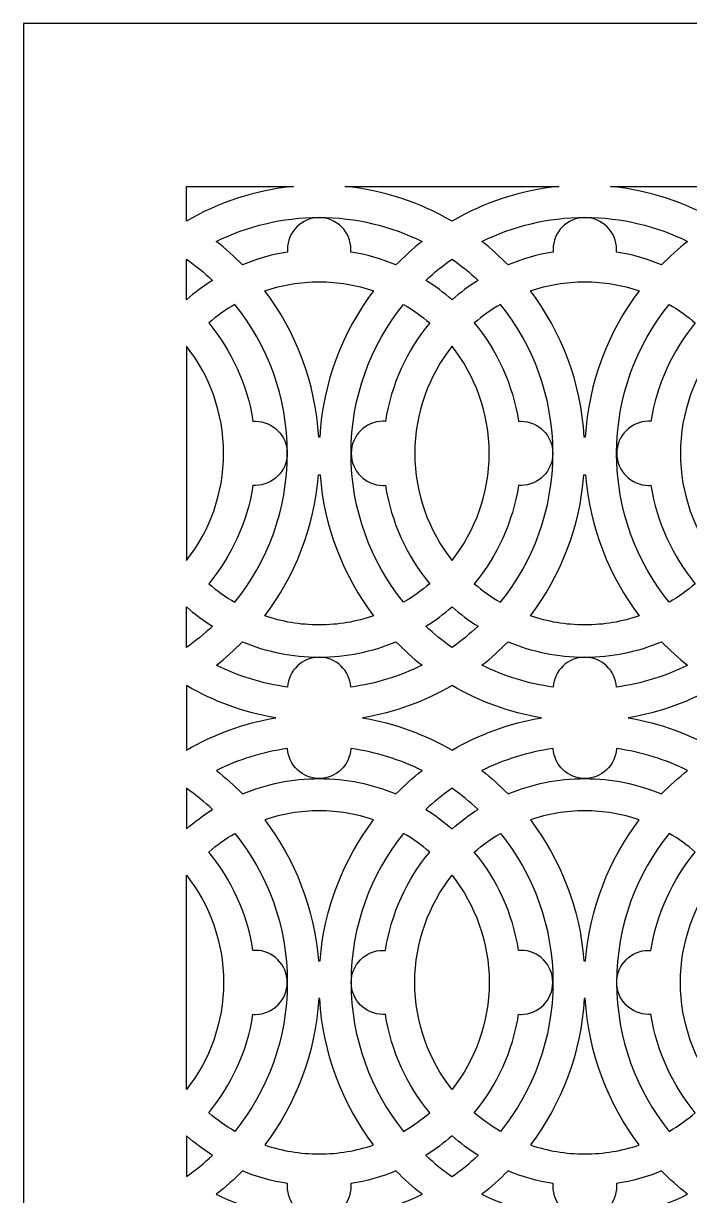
# Model space of a CAD drawing. Header units: millimetres. Extents: x -502 to 498, y -458 to 444.
# Drawn here: x -502.2 to -257, y 12.4 to 443.7 of the extents above; entities that cross this region are included whole.
import ezdxf

# ---------------------------------------------------------------- set-up
doc = ezdxf.new("R2010")
doc.units = ezdxf.units.MM
doc.layers.add('Plan 1', color=7, linetype='Continuous')

msp = doc.modelspace()

# ---------------------------------------------------------------- linework, layer by layer
at = {"layer": 'Plan 1', "color": 17}
for points, knots in [([(-502.22, 443.75), (-502.22, 443.75), (497.78, 443.75), (497.78, 443.75), (497.78, 443.75), (497.78, 443.75), (497.78, -458.47), (497.78, -458.47), (497.78, -458.47), (497.78, -458.47), (-502.22, -458.47), (-502.22, -458.47), (-502.22, -458.47), (-502.22, -458.47), (-502.22, 443.75), (-502.22, 443.75)], [0, 0, 0, 0, 0.2, 0.2, 0.2, 0.2, 0.4, 0.4, 0.4, 0.4, 0.6, 0.6, 0.6, 0.6, 1, 1, 1, 1]), ([(-442.22, 371), (-442.22, 371), (-442.22, 371), (-442.22, 371), (-442.22, 371), (-430.41, 377.89), (-417.03, 382.37), (-402.76, 383.75), (-402.76, 383.75), (-402.76, 383.75), (-442.22, 383.75), (-442.22, 383.75), (-442.22, 383.75), (-442.22, 383.75), (-442.22, 371), (-442.22, 371)], [0, 0, 0, 0, 0.2, 0.2, 0.2, 0.2, 0.4, 0.4, 0.4, 0.4, 0.6, 0.6, 0.6, 0.6, 1, 1, 1, 1]), ([(-383.9, 383.75), (-369.63, 382.37), (-356.26, 377.89), (-344.44, 371), (-344.44, 371), (-332.63, 377.89), (-319.25, 382.37), (-304.98, 383.75), (-304.98, 383.75), (-304.98, 383.75), (-383.9, 383.75), (-383.9, 383.75)], [0, 0, 0, 0, 0.25, 0.25, 0.25, 0.25, 0.5, 0.5, 0.5, 0.5, 1, 1, 1, 1]), ([(-286.13, 383.75), (-271.86, 382.37), (-258.48, 377.89), (-246.67, 371), (-246.67, 371), (-234.85, 377.89), (-221.48, 382.37), (-207.21, 383.75), (-207.21, 383.75), (-207.21, 383.75), (-286.13, 383.75), (-286.13, 383.75)], [0, 0, 0, 0, 0.25, 0.25, 0.25, 0.25, 0.5, 0.5, 0.5, 0.5, 1, 1, 1, 1]), ([(-365.08, 354.9), (-362.06, 357.98), (-358.85, 360.86), (-355.46, 363.51), (-355.46, 363.51), (-366.89, 369.18), (-379.74, 372.36), (-393.33, 372.36), (-393.33, 372.36), (-406.92, 372.36), (-419.78, 369.18), (-431.21, 363.51), (-431.21, 363.51), (-427.82, 360.86), (-424.6, 357.98), (-421.59, 354.91), (-421.59, 354.91), (-416.33, 357.09), (-410.77, 358.69), (-404.98, 359.61), (-404.98, 359.61), (-405.01, 359.91), (-405.02, 360.21), (-405.02, 360.52), (-405.02, 360.52), (-405.02, 367.03), (-399.78, 372.32), (-393.33, 372.32), (-393.33, 372.32), (-386.88, 372.32), (-381.65, 367.03), (-381.65, 360.52), (-381.65, 360.52), (-381.65, 360.21), (-381.66, 359.91), (-381.68, 359.61), (-381.68, 359.61), (-375.9, 358.69), (-370.34, 357.09), (-365.08, 354.9)], [0, 0, 0, 0, 0.090909, 0.090909, 0.090909, 0.090909, 0.181818, 0.181818, 0.181818, 0.181818, 0.272727, 0.272727, 0.272727, 0.272727, 0.363636, 0.363636, 0.363636, 0.363636, 0.454545, 0.454545, 0.454545, 0.454545, 0.545455, 0.545455, 0.545455, 0.545455, 0.636364, 0.636364, 0.636364, 0.636364, 0.727273, 0.727273, 0.727273, 0.727273, 0.818182, 0.818182, 0.818182, 0.818182, 1, 1, 1, 1]), ([(-267.3, 354.9), (-264.28, 357.98), (-261.07, 360.86), (-257.68, 363.51), (-257.68, 363.51), (-269.11, 369.18), (-281.96, 372.36), (-295.55, 372.36), (-295.55, 372.36), (-309.15, 372.36), (-322, 369.18), (-333.43, 363.51), (-333.43, 363.51), (-330.04, 360.86), (-326.83, 357.98), (-323.81, 354.91), (-323.81, 354.91), (-318.55, 357.09), (-312.99, 358.69), (-307.2, 359.61), (-307.2, 359.61), (-307.23, 359.91), (-307.24, 360.21), (-307.24, 360.52), (-307.24, 360.52), (-307.24, 367.03), (-302.01, 372.32), (-295.55, 372.32), (-295.55, 372.32), (-289.1, 372.32), (-283.87, 367.03), (-283.87, 360.52), (-283.87, 360.52), (-283.87, 360.21), (-283.88, 359.91), (-283.9, 359.61), (-283.9, 359.61), (-278.12, 358.69), (-272.56, 357.09), (-267.3, 354.9)], [0, 0, 0, 0, 0.090909, 0.090909, 0.090909, 0.090909, 0.181818, 0.181818, 0.181818, 0.181818, 0.272727, 0.272727, 0.272727, 0.272727, 0.363636, 0.363636, 0.363636, 0.363636, 0.454545, 0.454545, 0.454545, 0.454545, 0.545455, 0.545455, 0.545455, 0.545455, 0.636364, 0.636364, 0.636364, 0.636364, 0.727273, 0.727273, 0.727273, 0.727273, 0.818182, 0.818182, 0.818182, 0.818182, 1, 1, 1, 1]), ([(-442.22, 356.99), (-442.22, 356.99), (-442.22, 356.98), (-442.22, 356.98), (-442.22, 356.98), (-442.22, 356.98), (-442.22, 342), (-442.22, 342), (-442.22, 342), (-439.22, 344.65), (-436.01, 347.06), (-432.61, 349.2), (-432.61, 349.2), (-435.62, 352.02), (-438.83, 354.62), (-442.22, 356.99)], [0, 0, 0, 0, 0.2, 0.2, 0.2, 0.2, 0.4, 0.4, 0.4, 0.4, 0.6, 0.6, 0.6, 0.6, 1, 1, 1, 1]), ([(-344.44, 356.99), (-347.83, 354.62), (-351.04, 352.02), (-354.06, 349.2), (-354.06, 349.2), (-350.66, 347.06), (-347.45, 344.65), (-344.44, 342), (-344.44, 342), (-341.44, 344.65), (-338.23, 347.06), (-334.83, 349.2), (-334.83, 349.2), (-337.84, 352.02), (-341.06, 354.62), (-344.44, 356.99)], [0, 0, 0, 0, 0.2, 0.2, 0.2, 0.2, 0.4, 0.4, 0.4, 0.4, 0.6, 0.6, 0.6, 0.6, 1, 1, 1, 1]), ([(-393.16, 291.51), (-391.96, 311.7), (-384.74, 330.26), (-373.29, 345.38), (-373.29, 345.38), (-379.58, 347.52), (-386.32, 348.68), (-393.33, 348.68), (-393.33, 348.68), (-400.34, 348.68), (-407.08, 347.52), (-413.37, 345.38), (-413.37, 345.38), (-401.92, 330.26), (-394.71, 311.7), (-393.51, 291.51), (-393.51, 291.51), (-393.51, 291.51), (-393.16, 291.51), (-393.16, 291.51)], [0, 0, 0, 0, 0.166667, 0.166667, 0.166667, 0.166667, 0.333333, 0.333333, 0.333333, 0.333333, 0.5, 0.5, 0.5, 0.5, 0.666667, 0.666667, 0.666667, 0.666667, 1, 1, 1, 1]), ([(-295.38, 291.51), (-294.18, 311.7), (-286.96, 330.26), (-275.51, 345.38), (-275.51, 345.38), (-281.81, 347.52), (-288.55, 348.68), (-295.55, 348.68), (-295.55, 348.68), (-302.56, 348.68), (-309.3, 347.52), (-315.6, 345.38), (-315.6, 345.38), (-304.15, 330.26), (-296.93, 311.7), (-295.73, 291.51), (-295.73, 291.51), (-295.73, 291.51), (-295.38, 291.51), (-295.38, 291.51)], [0, 0, 0, 0, 0.166667, 0.166667, 0.166667, 0.166667, 0.333333, 0.333333, 0.333333, 0.333333, 0.5, 0.5, 0.5, 0.5, 0.666667, 0.666667, 0.666667, 0.666667, 1, 1, 1, 1]), ([(-424.4, 230.72), (-427.82, 232.7), (-431.04, 235), (-434.01, 237.57), (-434.01, 237.57), (-425.62, 247.72), (-419.84, 260.14), (-417.71, 273.79), (-417.71, 273.79), (-417.41, 273.76), (-417.11, 273.75), (-416.8, 273.75), (-416.8, 273.75), (-410.35, 273.75), (-405.11, 279.03), (-405.11, 285.54), (-405.11, 285.54), (-405.11, 292.05), (-410.35, 297.33), (-416.8, 297.33), (-416.8, 297.33), (-417.11, 297.33), (-417.41, 297.32), (-417.71, 297.3), (-417.71, 297.3), (-419.84, 310.94), (-425.62, 323.37), (-434.01, 333.52), (-434.01, 333.52), (-431.04, 336.09), (-427.82, 338.39), (-424.4, 340.36), (-424.4, 340.36), (-412.31, 325.42), (-405.07, 306.33), (-405.07, 285.54), (-405.07, 285.54), (-405.07, 264.75), (-412.32, 245.67), (-424.4, 230.72)], [0, 0, 0, 0, 0.090909, 0.090909, 0.090909, 0.090909, 0.181818, 0.181818, 0.181818, 0.181818, 0.272727, 0.272727, 0.272727, 0.272727, 0.363636, 0.363636, 0.363636, 0.363636, 0.454545, 0.454545, 0.454545, 0.454545, 0.545455, 0.545455, 0.545455, 0.545455, 0.636364, 0.636364, 0.636364, 0.636364, 0.727273, 0.727273, 0.727273, 0.727273, 0.818182, 0.818182, 0.818182, 0.818182, 1, 1, 1, 1]), ([(-362.27, 340.36), (-374.35, 325.42), (-381.6, 306.33), (-381.6, 285.54), (-381.6, 285.54), (-381.6, 264.75), (-374.35, 245.67), (-362.27, 230.72), (-362.27, 230.72), (-358.85, 232.7), (-355.63, 235), (-352.65, 237.57), (-352.65, 237.57), (-361.04, 247.72), (-366.82, 260.14), (-368.95, 273.79), (-368.95, 273.79), (-369.25, 273.76), (-369.56, 273.75), (-369.87, 273.75), (-369.87, 273.75), (-376.32, 273.75), (-381.55, 279.03), (-381.55, 285.54), (-381.55, 285.54), (-381.55, 292.05), (-376.32, 297.33), (-369.87, 297.33), (-369.87, 297.33), (-369.56, 297.33), (-369.25, 297.32), (-368.95, 297.3), (-368.95, 297.3), (-366.82, 310.94), (-361.04, 323.37), (-352.65, 333.52), (-352.65, 333.52), (-355.63, 336.09), (-358.85, 338.39), (-362.27, 340.36)], [0, 0, 0, 0, 0.090909, 0.090909, 0.090909, 0.090909, 0.181818, 0.181818, 0.181818, 0.181818, 0.272727, 0.272727, 0.272727, 0.272727, 0.363636, 0.363636, 0.363636, 0.363636, 0.454545, 0.454545, 0.454545, 0.454545, 0.545455, 0.545455, 0.545455, 0.545455, 0.636364, 0.636364, 0.636364, 0.636364, 0.727273, 0.727273, 0.727273, 0.727273, 0.818182, 0.818182, 0.818182, 0.818182, 1, 1, 1, 1]), ([(-326.62, 230.72), (-330.04, 232.7), (-333.26, 235), (-336.23, 237.57), (-336.23, 237.57), (-327.85, 247.72), (-322.06, 260.14), (-319.93, 273.79), (-319.93, 273.79), (-319.63, 273.76), (-319.33, 273.75), (-319.02, 273.75), (-319.02, 273.75), (-312.57, 273.75), (-307.34, 279.03), (-307.34, 285.54), (-307.34, 285.54), (-307.34, 292.05), (-312.57, 297.33), (-319.02, 297.33), (-319.02, 297.33), (-319.33, 297.33), (-319.63, 297.32), (-319.93, 297.3), (-319.93, 297.3), (-322.06, 310.94), (-327.85, 323.37), (-336.23, 333.52), (-336.23, 333.52), (-333.26, 336.09), (-330.04, 338.39), (-326.62, 340.36), (-326.62, 340.36), (-314.54, 325.42), (-307.29, 306.33), (-307.29, 285.54), (-307.29, 285.54), (-307.29, 264.75), (-314.54, 245.67), (-326.62, 230.72)], [0, 0, 0, 0, 0.090909, 0.090909, 0.090909, 0.090909, 0.181818, 0.181818, 0.181818, 0.181818, 0.272727, 0.272727, 0.272727, 0.272727, 0.363636, 0.363636, 0.363636, 0.363636, 0.454545, 0.454545, 0.454545, 0.454545, 0.545455, 0.545455, 0.545455, 0.545455, 0.636364, 0.636364, 0.636364, 0.636364, 0.727273, 0.727273, 0.727273, 0.727273, 0.818182, 0.818182, 0.818182, 0.818182, 1, 1, 1, 1]), ([(-264.49, 340.36), (-276.57, 325.42), (-283.82, 306.33), (-283.82, 285.54), (-283.82, 285.54), (-283.82, 264.75), (-276.57, 245.67), (-264.49, 230.72), (-264.49, 230.72), (-261.07, 232.7), (-257.85, 235), (-254.88, 237.57), (-254.88, 237.57), (-263.26, 247.72), (-269.05, 260.14), (-271.18, 273.79), (-271.18, 273.79), (-271.48, 273.76), (-271.78, 273.75), (-272.09, 273.75), (-272.09, 273.75), (-278.54, 273.75), (-283.77, 279.03), (-283.77, 285.54), (-283.77, 285.54), (-283.77, 292.05), (-278.54, 297.33), (-272.09, 297.33), (-272.09, 297.33), (-271.78, 297.33), (-271.48, 297.32), (-271.18, 297.3), (-271.18, 297.3), (-269.05, 310.94), (-263.27, 323.37), (-254.88, 333.52), (-254.88, 333.52), (-257.85, 336.09), (-261.07, 338.39), (-264.49, 340.36)], [0, 0, 0, 0, 0.090909, 0.090909, 0.090909, 0.090909, 0.181818, 0.181818, 0.181818, 0.181818, 0.272727, 0.272727, 0.272727, 0.272727, 0.363636, 0.363636, 0.363636, 0.363636, 0.454545, 0.454545, 0.454545, 0.454545, 0.545455, 0.545455, 0.545455, 0.545455, 0.636364, 0.636364, 0.636364, 0.636364, 0.727273, 0.727273, 0.727273, 0.727273, 0.818182, 0.818182, 0.818182, 0.818182, 1, 1, 1, 1]), ([(-442.22, 324.95), (-433.66, 314.15), (-428.53, 300.45), (-428.53, 285.54), (-428.53, 285.54), (-428.53, 270.64), (-433.66, 256.94), (-442.22, 246.14), (-442.22, 246.14), (-442.22, 246.14), (-442.22, 324.95), (-442.22, 324.95)], [0, 0, 0, 0, 0.25, 0.25, 0.25, 0.25, 0.5, 0.5, 0.5, 0.5, 1, 1, 1, 1]), ([(-344.44, 246.14), (-353.01, 256.94), (-358.13, 270.64), (-358.13, 285.54), (-358.13, 285.54), (-358.13, 300.45), (-353.01, 314.15), (-344.44, 324.95), (-344.44, 324.95), (-335.88, 314.15), (-330.75, 300.45), (-330.75, 285.54), (-330.75, 285.54), (-330.75, 270.64), (-335.88, 256.94), (-344.44, 246.14)], [0, 0, 0, 0, 0.2, 0.2, 0.2, 0.2, 0.4, 0.4, 0.4, 0.4, 0.6, 0.6, 0.6, 0.6, 1, 1, 1, 1]), ([(-246.67, 246.14), (-255.23, 256.94), (-260.35, 270.64), (-260.35, 285.54), (-260.35, 285.54), (-260.35, 300.45), (-255.23, 314.15), (-246.67, 324.95), (-246.67, 324.95), (-238.1, 314.15), (-232.98, 300.45), (-232.98, 285.54), (-232.98, 285.54), (-232.98, 270.64), (-238.1, 256.94), (-246.67, 246.14)], [0, 0, 0, 0, 0.2, 0.2, 0.2, 0.2, 0.4, 0.4, 0.4, 0.4, 0.6, 0.6, 0.6, 0.6, 1, 1, 1, 1]), ([(-373.29, 225.71), (-384.37, 240.33), (-391.48, 258.17), (-393.02, 277.59), (-393.02, 277.59), (-393.02, 277.59), (-393.65, 277.59), (-393.65, 277.59), (-393.65, 277.59), (-395.18, 258.17), (-402.3, 240.33), (-413.37, 225.71), (-413.37, 225.71), (-407.08, 223.56), (-400.34, 222.4), (-393.33, 222.4), (-393.33, 222.4), (-386.32, 222.4), (-379.58, 223.56), (-373.29, 225.71)], [0, 0, 0, 0, 0.166667, 0.166667, 0.166667, 0.166667, 0.333333, 0.333333, 0.333333, 0.333333, 0.5, 0.5, 0.5, 0.5, 0.666667, 0.666667, 0.666667, 0.666667, 1, 1, 1, 1]), ([(-275.51, 225.71), (-286.59, 240.33), (-293.7, 258.17), (-295.24, 277.59), (-295.24, 277.59), (-295.24, 277.59), (-295.87, 277.59), (-295.87, 277.59), (-295.87, 277.59), (-297.41, 258.17), (-304.52, 240.33), (-315.6, 225.71), (-315.6, 225.71), (-309.3, 223.56), (-302.56, 222.4), (-295.55, 222.4), (-295.55, 222.4), (-288.55, 222.4), (-281.81, 223.56), (-275.51, 225.71)], [0, 0, 0, 0, 0.166667, 0.166667, 0.166667, 0.166667, 0.333333, 0.333333, 0.333333, 0.333333, 0.5, 0.5, 0.5, 0.5, 0.666667, 0.666667, 0.666667, 0.666667, 1, 1, 1, 1]), ([(-442.22, 214.1), (-438.83, 216.47), (-435.63, 219.07), (-432.62, 221.89), (-432.62, 221.89), (-436.01, 224.03), (-439.22, 226.44), (-442.22, 229.08), (-442.22, 229.08), (-442.22, 229.08), (-442.22, 229.08), (-442.22, 229.08), (-442.22, 229.08), (-442.22, 229.08), (-442.22, 214.1), (-442.22, 214.1)], [0, 0, 0, 0, 0.2, 0.2, 0.2, 0.2, 0.4, 0.4, 0.4, 0.4, 0.6, 0.6, 0.6, 0.6, 1, 1, 1, 1]), ([(-354.05, 221.89), (-351.04, 219.07), (-347.83, 216.47), (-344.44, 214.1), (-344.44, 214.1), (-341.06, 216.47), (-337.85, 219.07), (-334.84, 221.89), (-334.84, 221.89), (-338.23, 224.03), (-341.44, 226.44), (-344.44, 229.08), (-344.44, 229.08), (-347.44, 226.44), (-350.66, 224.03), (-354.05, 221.89)], [0, 0, 0, 0, 0.2, 0.2, 0.2, 0.2, 0.4, 0.4, 0.4, 0.4, 0.6, 0.6, 0.6, 0.6, 1, 1, 1, 1]), ([(-355.46, 207.58), (-358.85, 210.23), (-362.06, 213.11), (-365.07, 216.18), (-365.07, 216.18), (-373.79, 212.56), (-383.33, 210.56), (-393.33, 210.56), (-393.33, 210.56), (-403.34, 210.56), (-412.88, 212.56), (-421.59, 216.18), (-421.59, 216.18), (-424.6, 213.1), (-427.82, 210.23), (-431.2, 207.58), (-431.2, 207.58), (-423.1, 203.56), (-414.28, 200.79), (-404.99, 199.52), (-404.99, 199.52), (-404.58, 205.66), (-399.52, 210.51), (-393.33, 210.51), (-393.33, 210.51), (-387.15, 210.51), (-382.08, 205.66), (-381.67, 199.52), (-381.67, 199.52), (-372.38, 200.79), (-363.57, 203.56), (-355.46, 207.58)], [0, 0, 0, 0, 0.111111, 0.111111, 0.111111, 0.111111, 0.222222, 0.222222, 0.222222, 0.222222, 0.333333, 0.333333, 0.333333, 0.333333, 0.444444, 0.444444, 0.444444, 0.444444, 0.555556, 0.555556, 0.555556, 0.555556, 0.666667, 0.666667, 0.666667, 0.666667, 0.777778, 0.777778, 0.777778, 0.777778, 1, 1, 1, 1]), ([(-257.68, 207.58), (-261.07, 210.23), (-264.28, 213.11), (-267.3, 216.18), (-267.3, 216.18), (-276.01, 212.56), (-285.55, 210.56), (-295.55, 210.56), (-295.55, 210.56), (-305.56, 210.56), (-315.1, 212.56), (-323.81, 216.18), (-323.81, 216.18), (-326.83, 213.1), (-330.04, 210.23), (-333.43, 207.58), (-333.43, 207.58), (-325.32, 203.56), (-316.5, 200.79), (-307.21, 199.52), (-307.21, 199.52), (-306.81, 205.66), (-301.74, 210.51), (-295.55, 210.51), (-295.55, 210.51), (-289.37, 210.51), (-284.3, 205.66), (-283.9, 199.52), (-283.9, 199.52), (-274.61, 200.79), (-265.79, 203.56), (-257.68, 207.58)], [0, 0, 0, 0, 0.111111, 0.111111, 0.111111, 0.111111, 0.222222, 0.222222, 0.222222, 0.222222, 0.333333, 0.333333, 0.333333, 0.333333, 0.444444, 0.444444, 0.444444, 0.444444, 0.555556, 0.555556, 0.555556, 0.555556, 0.666667, 0.666667, 0.666667, 0.666667, 0.777778, 0.777778, 0.777778, 0.777778, 1, 1, 1, 1]), ([(-409.3, 188.19), (-421.12, 186.23), (-432.23, 182.13), (-442.22, 176.3), (-442.22, 176.3), (-442.22, 176.3), (-442.22, 176.3), (-442.22, 176.3), (-442.22, 176.3), (-442.22, 176.3), (-442.22, 188.19), (-442.22, 188.19), (-442.22, 188.19), (-442.22, 188.19), (-442.22, 200.09), (-442.22, 200.09), (-442.22, 200.09), (-442.22, 200.09), (-442.22, 200.09), (-442.22, 200.09), (-442.22, 200.09), (-432.23, 194.25), (-421.12, 190.15), (-409.3, 188.19)], [0, 0, 0, 0, 0.142857, 0.142857, 0.142857, 0.142857, 0.285714, 0.285714, 0.285714, 0.285714, 0.428571, 0.428571, 0.428571, 0.428571, 0.571429, 0.571429, 0.571429, 0.571429, 0.714286, 0.714286, 0.714286, 0.714286, 1, 1, 1, 1]), ([(-311.52, 188.19), (-323.34, 186.23), (-334.45, 182.13), (-344.44, 176.3), (-344.44, 176.3), (-354.44, 182.13), (-365.55, 186.23), (-377.37, 188.19), (-377.37, 188.19), (-365.55, 190.15), (-354.44, 194.25), (-344.44, 200.09), (-344.44, 200.09), (-334.45, 194.25), (-323.34, 190.15), (-311.52, 188.19)], [0, 0, 0, 0, 0.2, 0.2, 0.2, 0.2, 0.4, 0.4, 0.4, 0.4, 0.6, 0.6, 0.6, 0.6, 1, 1, 1, 1]), ([(-213.74, 188.19), (-225.57, 186.23), (-236.67, 182.13), (-246.67, 176.3), (-246.67, 176.3), (-256.66, 182.13), (-267.77, 186.23), (-279.59, 188.19), (-279.59, 188.19), (-267.77, 190.15), (-256.66, 194.25), (-246.67, 200.09), (-246.67, 200.09), (-236.67, 194.25), (-225.57, 190.15), (-213.74, 188.19)], [0, 0, 0, 0, 0.2, 0.2, 0.2, 0.2, 0.4, 0.4, 0.4, 0.4, 0.6, 0.6, 0.6, 0.6, 1, 1, 1, 1]), ([(-355.46, 168.81), (-358.85, 166.16), (-362.06, 163.28), (-365.07, 160.21), (-365.07, 160.21), (-373.79, 163.83), (-383.33, 165.83), (-393.33, 165.83), (-393.33, 165.83), (-403.34, 165.83), (-412.88, 163.83), (-421.59, 160.21), (-421.59, 160.21), (-424.6, 163.28), (-427.82, 166.16), (-431.2, 168.81), (-431.2, 168.81), (-423.1, 172.83), (-414.28, 175.6), (-404.99, 176.87), (-404.99, 176.87), (-404.58, 170.73), (-399.52, 165.87), (-393.33, 165.87), (-393.33, 165.87), (-387.15, 165.87), (-382.08, 170.73), (-381.67, 176.87), (-381.67, 176.87), (-372.38, 175.6), (-363.57, 172.83), (-355.46, 168.81)], [0, 0, 0, 0, 0.111111, 0.111111, 0.111111, 0.111111, 0.222222, 0.222222, 0.222222, 0.222222, 0.333333, 0.333333, 0.333333, 0.333333, 0.444444, 0.444444, 0.444444, 0.444444, 0.555556, 0.555556, 0.555556, 0.555556, 0.666667, 0.666667, 0.666667, 0.666667, 0.777778, 0.777778, 0.777778, 0.777778, 1, 1, 1, 1]), ([(-257.68, 168.81), (-261.07, 166.16), (-264.28, 163.28), (-267.3, 160.21), (-267.3, 160.21), (-276.01, 163.83), (-285.55, 165.83), (-295.55, 165.83), (-295.55, 165.83), (-305.56, 165.83), (-315.1, 163.83), (-323.81, 160.21), (-323.81, 160.21), (-326.83, 163.28), (-330.04, 166.16), (-333.43, 168.81), (-333.43, 168.81), (-325.32, 172.83), (-316.5, 175.6), (-307.21, 176.87), (-307.21, 176.87), (-306.81, 170.73), (-301.74, 165.87), (-295.55, 165.87), (-295.55, 165.87), (-289.37, 165.87), (-284.3, 170.73), (-283.9, 176.87), (-283.9, 176.87), (-274.61, 175.6), (-265.79, 172.83), (-257.68, 168.81)], [0, 0, 0, 0, 0.111111, 0.111111, 0.111111, 0.111111, 0.222222, 0.222222, 0.222222, 0.222222, 0.333333, 0.333333, 0.333333, 0.333333, 0.444444, 0.444444, 0.444444, 0.444444, 0.555556, 0.555556, 0.555556, 0.555556, 0.666667, 0.666667, 0.666667, 0.666667, 0.777778, 0.777778, 0.777778, 0.777778, 1, 1, 1, 1]), ([(-442.22, 162.28), (-438.83, 159.92), (-435.63, 157.32), (-432.62, 154.5), (-432.62, 154.5), (-436.01, 152.36), (-439.22, 149.95), (-442.22, 147.3), (-442.22, 147.3), (-442.22, 147.3), (-442.22, 147.3), (-442.22, 147.3), (-442.22, 147.3), (-442.22, 147.3), (-442.22, 162.28), (-442.22, 162.28)], [0, 0, 0, 0, 0.2, 0.2, 0.2, 0.2, 0.4, 0.4, 0.4, 0.4, 0.6, 0.6, 0.6, 0.6, 1, 1, 1, 1]), ([(-354.05, 154.5), (-351.04, 157.32), (-347.83, 159.92), (-344.44, 162.29), (-344.44, 162.29), (-341.06, 159.92), (-337.85, 157.32), (-334.84, 154.5), (-334.84, 154.5), (-338.23, 152.36), (-341.44, 149.95), (-344.44, 147.3), (-344.44, 147.3), (-347.44, 149.95), (-350.66, 152.36), (-354.05, 154.5)], [0, 0, 0, 0, 0.2, 0.2, 0.2, 0.2, 0.4, 0.4, 0.4, 0.4, 0.6, 0.6, 0.6, 0.6, 1, 1, 1, 1]), ([(-373.29, 150.68), (-384.37, 136.05), (-391.48, 118.22), (-393.02, 98.8), (-393.02, 98.8), (-393.02, 98.8), (-393.65, 98.8), (-393.65, 98.8), (-393.65, 98.8), (-395.18, 118.22), (-402.3, 136.06), (-413.37, 150.68), (-413.37, 150.68), (-407.08, 152.82), (-400.34, 153.99), (-393.33, 153.99), (-393.33, 153.99), (-386.32, 153.99), (-379.58, 152.82), (-373.29, 150.68)], [0, 0, 0, 0, 0.166667, 0.166667, 0.166667, 0.166667, 0.333333, 0.333333, 0.333333, 0.333333, 0.5, 0.5, 0.5, 0.5, 0.666667, 0.666667, 0.666667, 0.666667, 1, 1, 1, 1]), ([(-275.51, 150.68), (-286.59, 136.05), (-293.7, 118.22), (-295.24, 98.8), (-295.24, 98.8), (-295.24, 98.8), (-295.87, 98.8), (-295.87, 98.8), (-295.87, 98.8), (-297.41, 118.22), (-304.52, 136.06), (-315.6, 150.68), (-315.6, 150.68), (-309.3, 152.82), (-302.56, 153.99), (-295.55, 153.99), (-295.55, 153.99), (-288.55, 153.99), (-281.81, 152.82), (-275.51, 150.68)], [0, 0, 0, 0, 0.166667, 0.166667, 0.166667, 0.166667, 0.333333, 0.333333, 0.333333, 0.333333, 0.5, 0.5, 0.5, 0.5, 0.666667, 0.666667, 0.666667, 0.666667, 1, 1, 1, 1]), ([(-424.4, 145.66), (-427.82, 143.69), (-431.04, 141.39), (-434.01, 138.82), (-434.01, 138.82), (-425.62, 128.67), (-419.84, 116.24), (-417.71, 102.6), (-417.71, 102.6), (-417.41, 102.62), (-417.11, 102.64), (-416.8, 102.64), (-416.8, 102.64), (-410.35, 102.64), (-405.11, 97.35), (-405.11, 90.84), (-405.11, 90.84), (-405.11, 84.33), (-410.35, 79.05), (-416.8, 79.05), (-416.8, 79.05), (-417.11, 79.05), (-417.41, 79.07), (-417.71, 79.09), (-417.71, 79.09), (-419.84, 65.44), (-425.62, 53.02), (-434.01, 42.87), (-434.01, 42.87), (-431.04, 40.3), (-427.82, 38), (-424.4, 36.02), (-424.4, 36.02), (-412.31, 50.97), (-405.07, 70.05), (-405.07, 90.84), (-405.07, 90.84), (-405.07, 111.63), (-412.32, 130.72), (-424.4, 145.66)], [0, 0, 0, 0, 0.090909, 0.090909, 0.090909, 0.090909, 0.181818, 0.181818, 0.181818, 0.181818, 0.272727, 0.272727, 0.272727, 0.272727, 0.363636, 0.363636, 0.363636, 0.363636, 0.454545, 0.454545, 0.454545, 0.454545, 0.545455, 0.545455, 0.545455, 0.545455, 0.636364, 0.636364, 0.636364, 0.636364, 0.727273, 0.727273, 0.727273, 0.727273, 0.818182, 0.818182, 0.818182, 0.818182, 1, 1, 1, 1]), ([(-362.27, 36.02), (-374.35, 50.97), (-381.6, 70.05), (-381.6, 90.84), (-381.6, 90.84), (-381.6, 111.63), (-374.35, 130.72), (-362.27, 145.66), (-362.27, 145.66), (-358.85, 143.69), (-355.63, 141.39), (-352.65, 138.82), (-352.65, 138.82), (-361.04, 128.67), (-366.82, 116.24), (-368.95, 102.6), (-368.95, 102.6), (-369.25, 102.62), (-369.56, 102.64), (-369.87, 102.64), (-369.87, 102.64), (-376.32, 102.64), (-381.55, 97.35), (-381.55, 90.84), (-381.55, 90.84), (-381.55, 84.33), (-376.32, 79.05), (-369.87, 79.05), (-369.87, 79.05), (-369.56, 79.05), (-369.25, 79.07), (-368.95, 79.09), (-368.95, 79.09), (-366.82, 65.44), (-361.04, 53.02), (-352.65, 42.87), (-352.65, 42.87), (-355.63, 40.3), (-358.85, 38), (-362.27, 36.02)], [0, 0, 0, 0, 0.090909, 0.090909, 0.090909, 0.090909, 0.181818, 0.181818, 0.181818, 0.181818, 0.272727, 0.272727, 0.272727, 0.272727, 0.363636, 0.363636, 0.363636, 0.363636, 0.454545, 0.454545, 0.454545, 0.454545, 0.545455, 0.545455, 0.545455, 0.545455, 0.636364, 0.636364, 0.636364, 0.636364, 0.727273, 0.727273, 0.727273, 0.727273, 0.818182, 0.818182, 0.818182, 0.818182, 1, 1, 1, 1]), ([(-326.62, 145.66), (-330.04, 143.69), (-333.26, 141.39), (-336.23, 138.82), (-336.23, 138.82), (-327.85, 128.67), (-322.06, 116.24), (-319.93, 102.6), (-319.93, 102.6), (-319.63, 102.62), (-319.33, 102.64), (-319.02, 102.64), (-319.02, 102.64), (-312.57, 102.64), (-307.34, 97.35), (-307.34, 90.84), (-307.34, 90.84), (-307.34, 84.33), (-312.57, 79.05), (-319.02, 79.05), (-319.02, 79.05), (-319.33, 79.05), (-319.63, 79.07), (-319.93, 79.09), (-319.93, 79.09), (-322.06, 65.44), (-327.85, 53.02), (-336.23, 42.87), (-336.23, 42.87), (-333.26, 40.3), (-330.04, 38), (-326.62, 36.02), (-326.62, 36.02), (-314.54, 50.97), (-307.29, 70.05), (-307.29, 90.84), (-307.29, 90.84), (-307.29, 111.63), (-314.54, 130.72), (-326.62, 145.66)], [0, 0, 0, 0, 0.090909, 0.090909, 0.090909, 0.090909, 0.181818, 0.181818, 0.181818, 0.181818, 0.272727, 0.272727, 0.272727, 0.272727, 0.363636, 0.363636, 0.363636, 0.363636, 0.454545, 0.454545, 0.454545, 0.454545, 0.545455, 0.545455, 0.545455, 0.545455, 0.636364, 0.636364, 0.636364, 0.636364, 0.727273, 0.727273, 0.727273, 0.727273, 0.818182, 0.818182, 0.818182, 0.818182, 1, 1, 1, 1]), ([(-264.49, 36.02), (-276.57, 50.97), (-283.82, 70.05), (-283.82, 90.84), (-283.82, 90.84), (-283.82, 111.63), (-276.57, 130.72), (-264.49, 145.66), (-264.49, 145.66), (-261.07, 143.69), (-257.85, 141.39), (-254.88, 138.82), (-254.88, 138.82), (-263.26, 128.67), (-269.05, 116.24), (-271.18, 102.6), (-271.18, 102.6), (-271.48, 102.62), (-271.78, 102.64), (-272.09, 102.64), (-272.09, 102.64), (-278.54, 102.64), (-283.77, 97.35), (-283.77, 90.84), (-283.77, 90.84), (-283.77, 84.33), (-278.54, 79.05), (-272.09, 79.05), (-272.09, 79.05), (-271.78, 79.05), (-271.48, 79.07), (-271.18, 79.09), (-271.18, 79.09), (-269.05, 65.44), (-263.27, 53.02), (-254.88, 42.87), (-254.88, 42.87), (-257.85, 40.3), (-261.07, 38), (-264.49, 36.02)], [0, 0, 0, 0, 0.090909, 0.090909, 0.090909, 0.090909, 0.181818, 0.181818, 0.181818, 0.181818, 0.272727, 0.272727, 0.272727, 0.272727, 0.363636, 0.363636, 0.363636, 0.363636, 0.454545, 0.454545, 0.454545, 0.454545, 0.545455, 0.545455, 0.545455, 0.545455, 0.636364, 0.636364, 0.636364, 0.636364, 0.727273, 0.727273, 0.727273, 0.727273, 0.818182, 0.818182, 0.818182, 0.818182, 1, 1, 1, 1]), ([(-442.22, 51.44), (-433.66, 62.24), (-428.53, 75.94), (-428.53, 90.84), (-428.53, 90.84), (-428.53, 105.75), (-433.66, 119.45), (-442.22, 130.25), (-442.22, 130.25), (-442.22, 130.25), (-442.22, 51.44), (-442.22, 51.44)], [0, 0, 0, 0, 0.25, 0.25, 0.25, 0.25, 0.5, 0.5, 0.5, 0.5, 1, 1, 1, 1]), ([(-344.44, 130.25), (-353.01, 119.45), (-358.13, 105.75), (-358.13, 90.84), (-358.13, 90.84), (-358.13, 75.94), (-353.01, 62.24), (-344.44, 51.44), (-344.44, 51.44), (-335.88, 62.24), (-330.75, 75.94), (-330.75, 90.84), (-330.75, 90.84), (-330.75, 105.75), (-335.88, 119.45), (-344.44, 130.25)], [0, 0, 0, 0, 0.2, 0.2, 0.2, 0.2, 0.4, 0.4, 0.4, 0.4, 0.6, 0.6, 0.6, 0.6, 1, 1, 1, 1]), ([(-246.67, 130.25), (-255.23, 119.45), (-260.35, 105.75), (-260.35, 90.84), (-260.35, 90.84), (-260.35, 75.94), (-255.23, 62.24), (-246.67, 51.44), (-246.67, 51.44), (-238.1, 62.24), (-232.98, 75.94), (-232.98, 90.84), (-232.98, 90.84), (-232.98, 105.75), (-238.1, 119.45), (-246.67, 130.25)], [0, 0, 0, 0, 0.2, 0.2, 0.2, 0.2, 0.4, 0.4, 0.4, 0.4, 0.6, 0.6, 0.6, 0.6, 1, 1, 1, 1]), ([(-393.16, 84.87), (-391.96, 64.68), (-384.74, 46.13), (-373.29, 31.01), (-373.29, 31.01), (-379.58, 28.86), (-386.32, 27.7), (-393.33, 27.7), (-393.33, 27.7), (-400.34, 27.7), (-407.08, 28.86), (-413.37, 31.01), (-413.37, 31.01), (-401.92, 46.13), (-394.71, 64.68), (-393.51, 84.87), (-393.51, 84.87), (-393.51, 84.87), (-393.16, 84.87), (-393.16, 84.87)], [0, 0, 0, 0, 0.166667, 0.166667, 0.166667, 0.166667, 0.333333, 0.333333, 0.333333, 0.333333, 0.5, 0.5, 0.5, 0.5, 0.666667, 0.666667, 0.666667, 0.666667, 1, 1, 1, 1]), ([(-295.38, 84.87), (-294.18, 64.68), (-286.96, 46.13), (-275.51, 31.01), (-275.51, 31.01), (-281.81, 28.86), (-288.55, 27.7), (-295.55, 27.7), (-295.55, 27.7), (-302.56, 27.7), (-309.3, 28.86), (-315.6, 31.01), (-315.6, 31.01), (-304.15, 46.13), (-296.93, 64.68), (-295.73, 84.87), (-295.73, 84.87), (-295.73, 84.87), (-295.38, 84.87), (-295.38, 84.87)], [0, 0, 0, 0, 0.166667, 0.166667, 0.166667, 0.166667, 0.333333, 0.333333, 0.333333, 0.333333, 0.5, 0.5, 0.5, 0.5, 0.666667, 0.666667, 0.666667, 0.666667, 1, 1, 1, 1]), ([(-442.22, 19.4), (-442.22, 19.4), (-442.22, 19.4), (-442.22, 19.4), (-442.22, 19.4), (-442.22, 19.4), (-442.22, 34.39), (-442.22, 34.39), (-442.22, 34.39), (-439.22, 31.74), (-436.01, 29.33), (-432.61, 27.19), (-432.61, 27.19), (-435.62, 24.37), (-438.83, 21.77), (-442.22, 19.4)], [0, 0, 0, 0, 0.2, 0.2, 0.2, 0.2, 0.4, 0.4, 0.4, 0.4, 0.6, 0.6, 0.6, 0.6, 1, 1, 1, 1]), ([(-344.44, 19.4), (-347.83, 21.77), (-351.04, 24.37), (-354.06, 27.19), (-354.06, 27.19), (-350.66, 29.33), (-347.45, 31.74), (-344.44, 34.39), (-344.44, 34.39), (-341.44, 31.74), (-338.23, 29.33), (-334.83, 27.19), (-334.83, 27.19), (-337.84, 24.37), (-341.06, 21.77), (-344.44, 19.4)], [0, 0, 0, 0, 0.2, 0.2, 0.2, 0.2, 0.4, 0.4, 0.4, 0.4, 0.6, 0.6, 0.6, 0.6, 1, 1, 1, 1]), ([(-365.08, 21.48), (-362.06, 18.41), (-358.85, 15.53), (-355.46, 12.87), (-355.46, 12.87), (-366.89, 7.21), (-379.74, 4.02), (-393.33, 4.02), (-393.33, 4.02), (-406.92, 4.02), (-419.78, 7.21), (-431.21, 12.87), (-431.21, 12.87), (-427.82, 15.53), (-424.6, 18.41), (-421.59, 21.48), (-421.59, 21.48), (-416.33, 19.3), (-410.77, 17.7), (-404.98, 16.78), (-404.98, 16.78), (-405.01, 16.48), (-405.02, 16.17), (-405.02, 15.86), (-405.02, 15.86), (-405.02, 9.35), (-399.78, 4.07), (-393.33, 4.07), (-393.33, 4.07), (-386.88, 4.07), (-381.65, 9.35), (-381.65, 15.86), (-381.65, 15.86), (-381.65, 16.17), (-381.66, 16.48), (-381.68, 16.78), (-381.68, 16.78), (-375.9, 17.7), (-370.34, 19.3), (-365.08, 21.48)], [0, 0, 0, 0, 0.090909, 0.090909, 0.090909, 0.090909, 0.181818, 0.181818, 0.181818, 0.181818, 0.272727, 0.272727, 0.272727, 0.272727, 0.363636, 0.363636, 0.363636, 0.363636, 0.454545, 0.454545, 0.454545, 0.454545, 0.545455, 0.545455, 0.545455, 0.545455, 0.636364, 0.636364, 0.636364, 0.636364, 0.727273, 0.727273, 0.727273, 0.727273, 0.818182, 0.818182, 0.818182, 0.818182, 1, 1, 1, 1]), ([(-267.3, 21.48), (-264.28, 18.41), (-261.07, 15.53), (-257.68, 12.87), (-257.68, 12.87), (-269.11, 7.21), (-281.96, 4.02), (-295.55, 4.02), (-295.55, 4.02), (-309.15, 4.02), (-322, 7.21), (-333.43, 12.87), (-333.43, 12.87), (-330.04, 15.53), (-326.83, 18.41), (-323.81, 21.48), (-323.81, 21.48), (-318.55, 19.3), (-312.99, 17.7), (-307.2, 16.78), (-307.2, 16.78), (-307.23, 16.48), (-307.24, 16.17), (-307.24, 15.86), (-307.24, 15.86), (-307.24, 9.35), (-302.01, 4.07), (-295.55, 4.07), (-295.55, 4.07), (-289.1, 4.07), (-283.87, 9.35), (-283.87, 15.86), (-283.87, 15.86), (-283.87, 16.17), (-283.88, 16.48), (-283.9, 16.78), (-283.9, 16.78), (-278.12, 17.7), (-272.56, 19.3), (-267.3, 21.48)], [0, 0, 0, 0, 0.090909, 0.090909, 0.090909, 0.090909, 0.181818, 0.181818, 0.181818, 0.181818, 0.272727, 0.272727, 0.272727, 0.272727, 0.363636, 0.363636, 0.363636, 0.363636, 0.454545, 0.454545, 0.454545, 0.454545, 0.545455, 0.545455, 0.545455, 0.545455, 0.636364, 0.636364, 0.636364, 0.636364, 0.727273, 0.727273, 0.727273, 0.727273, 0.818182, 0.818182, 0.818182, 0.818182, 1, 1, 1, 1])]:
    msp.add_open_spline(points, degree=3, knots=knots, dxfattribs=at)

doc.saveas('drawing.dxf')
